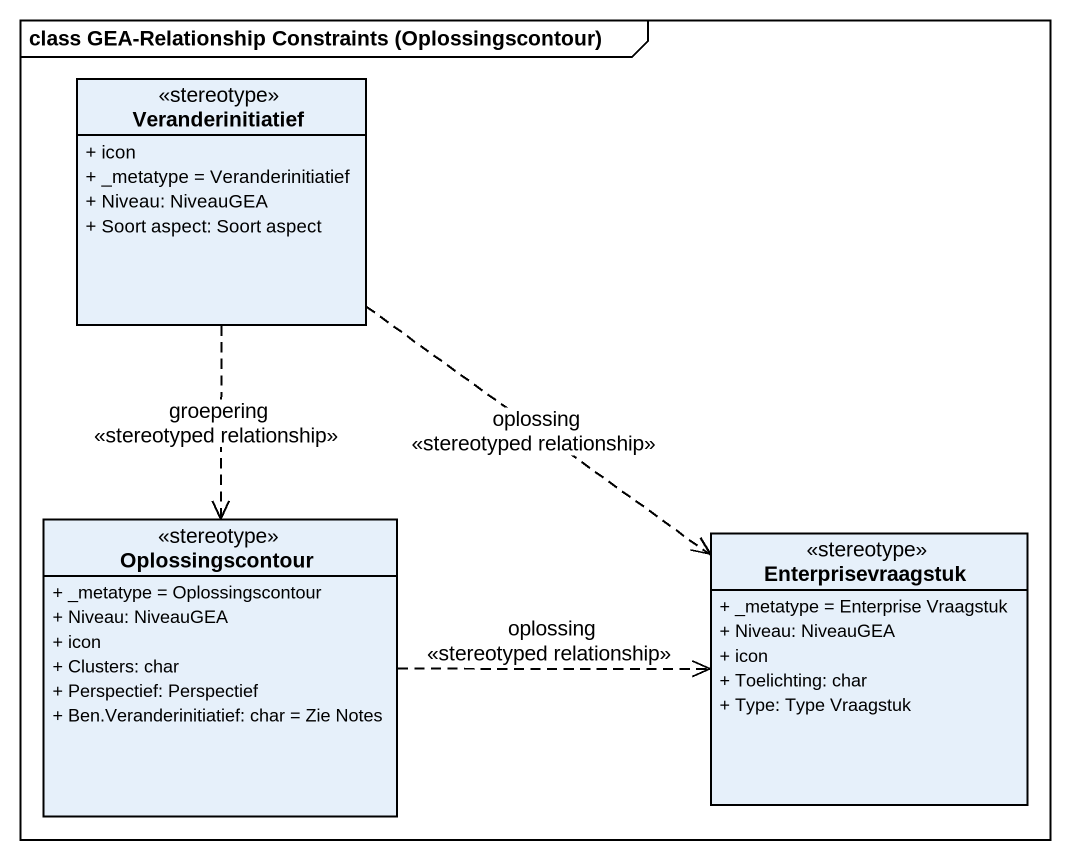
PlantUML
@startuml
mainframe class GEA-Relationship Constraints (Oplossingscontour)
hide circle
hide empty members
skinparam classAttributeIconSize 0
class Veranderinitiatief <<stereotype>> {
  + icon
  + _metatype = Veranderinitiatief
  + Niveau: NiveauGEA
  + Soort aspect: Soort aspect
}
class Oplossingscontour <<stereotype>> {
  + _metatype = Oplossingscontour
  + Niveau: NiveauGEA
  + icon
  + Clusters: char
  + Perspectief: Perspectief
  + Ben.Veranderinitiatief: char = Zie Notes
}
class Enterprisevraagstuk <<stereotype>> {
  + _metatype = Enterprise Vraagstuk
  + Niveau: NiveauGEA
  + icon
  + Toelichting: char
  + Type: Type Vraagstuk
}
Veranderinitiatief ..> Oplossingscontour : groepering\n<<stereotyped relationship>>
Veranderinitiatief ..> Enterprisevraagstuk : oplossing\n<<stereotyped relationship>>
Oplossingscontour .right.> Enterprisevraagstuk : oplossing\n<<stereotyped relationship>>
@enduml
